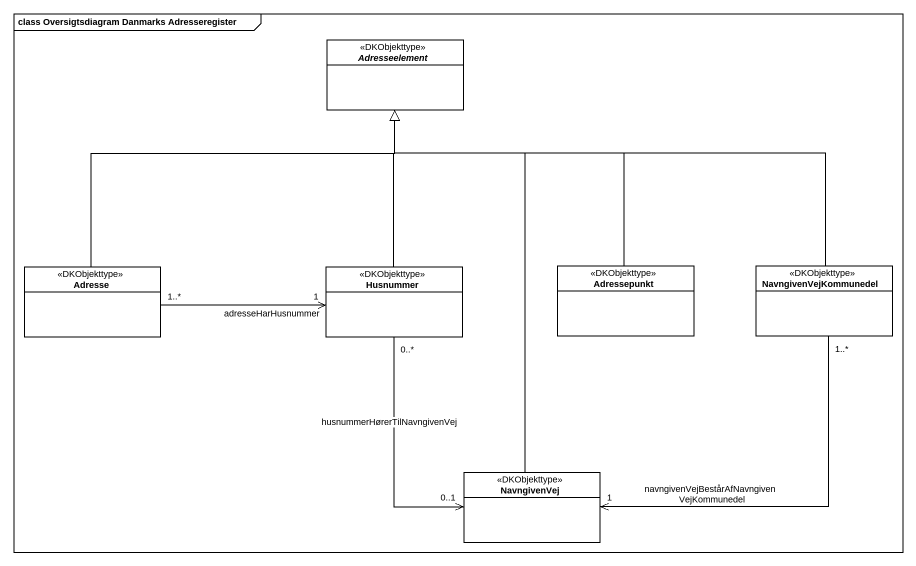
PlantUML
@startuml
mainframe class Oversigtsdiagram Danmarks Adresseregister
hide circle
hide empty members
abstract class Adresseelement <<DKObjekttype>>
class Adresse <<DKObjekttype>>
class Husnummer <<DKObjekttype>>
class Adressepunkt <<DKObjekttype>>
class NavngivenVejKommunedel <<DKObjekttype>>
class NavngivenVej <<DKObjekttype>>
Adresse -up-|> Adresseelement
Husnummer -up-|> Adresseelement
Husnummer "1" <-left- "1..*" Adresse : adresseHarHusnummer
Husnummer "0..*" --> "0..1" NavngivenVej : husnummerHørerTilNavngivenVej
Adressepunkt -up-|> Adresseelement
NavngivenVejKommunedel -left-|> Adresseelement
NavngivenVejKommunedel "1..*" --> "1" NavngivenVej : navngivenVejBestårAfNavngivenVejKommunedel
NavngivenVej -up-|> Adresseelement
@enduml
